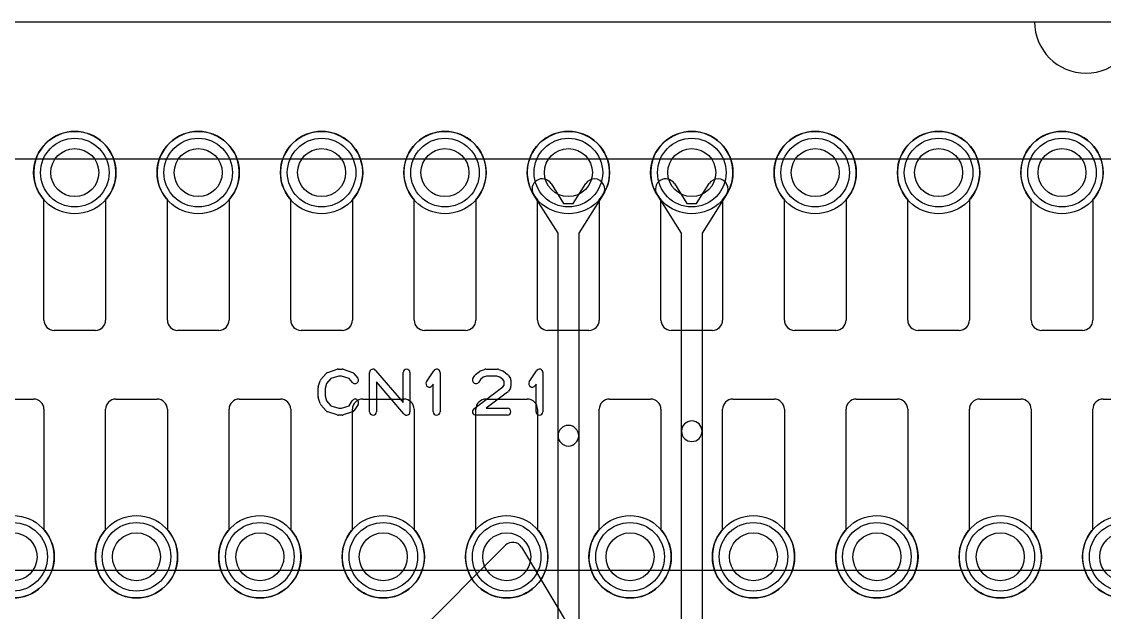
# Model space of a CAD drawing. Extents: x 0 to 20.5, y -0.9 to 20.
# Drawn here: x 6.91 to 14.81, y 15.7 to 20 of the extents above; entities that cross this region are included whole.
import ezdxf

# ---------------------------------------------------------------- set-up
doc = ezdxf.new("R2010")
doc.units = 0
for name, color, linetype in [('Hole', 1, 'CONTINUOUS'), ('L1', 3, 'CONTINUOUS'), ('L3', 3, 'CONTINUOUS'), ('L4', 3, 'CONTINUOUS'), ('Outline', 7, 'CONTINUOUS'), ('PartsArea-A', 111, 'CONTINUOUS'), ('PartsArea-B', 111, 'CONTINUOUS'), ('PartsSilk-A', 221, 'CONTINUOUS'), ('Resist-A', 2, 'CONTINUOUS'), ('Resist-B', 2, 'CONTINUOUS')]:
    doc.layers.add(name, color=color, linetype=linetype)

msp = doc.modelspace()

# ---------------------------------------------------------------- linework, layer by layer
at = {"layer": 'Hole'}
for centre in [(7.3, 18.9), (8.2, 18.9), (9.1, 18.9), (10, 18.9), (10.9, 18.9), (11.8, 18.9), (12.7, 18.9), (13.6, 18.9), (14.5, 18.9), (6.85, 16.1), (7.75, 16.1), (8.65, 16.1), (9.55, 16.1), (10.45, 16.1), (11.35, 16.1), (12.25, 16.1), (13.15, 16.1), (14.05, 16.1), (14.95, 16.1)]:
    msp.add_circle(centre, 0.175, dxfattribs=at)
at = {"layer": 'L1'}
for p, q in [((7.075, 17.825), (7.075, 18.70157)), ((7.525, 18.70157), (7.525, 17.825)), ((7.975, 17.825), (7.975, 18.70157)), ((8.425, 18.70157), (8.425, 17.825)), ((8.875, 17.825), (8.875, 18.70157)), ((9.325, 18.70157), (9.325, 17.825)), ((9.775, 17.825), (9.775, 18.70157)), ((10.225, 18.70157), (10.225, 17.825)), ((10.675, 17.825), (10.675, 18.70157)), ((11.125, 18.70157), (11.125, 17.825)), ((11.575, 17.825), (11.575, 18.70157)), ((12.025, 18.70157), (12.025, 17.825)), ((12.475, 17.825), (12.475, 18.70157)), ((12.925, 18.70157), (12.925, 17.825)), ((13.375, 17.825), (13.375, 18.70157)), ((13.825, 18.70157), (13.825, 17.825)), ((14.275, 17.825), (14.275, 18.70157)), ((14.725, 18.70157), (14.725, 17.825)), ((7.45, 17.75), (7.15, 17.75)), ((8.35, 17.75), (8.05, 17.75)), ((9.25, 17.75), (8.95, 17.75)), ((10.15, 17.75), (9.85, 17.75)), ((11.05, 17.75), (10.75, 17.75)), ((11.95, 17.75), (11.65, 17.75)), ((12.85, 17.75), (12.55, 17.75)), ((13.75, 17.75), (13.45, 17.75)), ((14.65, 17.75), (14.35, 17.75)), ((6.7, 17.25), (7, 17.25)), ((7.6, 17.25), (7.9, 17.25)), ((8.5, 17.25), (8.8, 17.25)), ((9.4, 17.25), (9.7, 17.25)), ((10.3, 17.25), (10.6, 17.25)), ((11.2, 17.25), (11.5, 17.25)), ((12.1, 17.25), (12.4, 17.25)), ((13, 17.25), (13.3, 17.25)), ((13.9, 17.25), (14.2, 17.25)), ((14.8, 17.25), (15.1, 17.25)), ((7.075, 17.175), (7.075, 16.29843)), ((7.525, 16.29843), (7.525, 17.175)), ((7.975, 17.175), (7.975, 16.29843)), ((8.425, 16.29843), (8.425, 17.175)), ((8.875, 17.175), (8.875, 16.29843)), ((9.325, 16.29843), (9.325, 17.175)), ((9.775, 17.175), (9.775, 16.29843)), ((10.225, 16.29843), (10.225, 17.175)), ((10.675, 17.175), (10.675, 16.29843)), ((11.125, 16.29843), (11.125, 17.175)), ((11.575, 17.175), (11.575, 16.29843)), ((12.025, 16.29843), (12.025, 17.175)), ((12.475, 17.175), (12.475, 16.29843)), ((12.925, 16.29843), (12.925, 17.175)), ((13.375, 17.175), (13.375, 16.29843)), ((13.825, 16.29843), (13.825, 17.175)), ((14.275, 17.175), (14.275, 16.29843)), ((14.725, 16.29843), (14.725, 17.175))]:
    msp.add_line(p, q, dxfattribs=at)
for centre in [(7.3, 18.9), (8.2, 18.9), (9.1, 18.9), (10, 18.9), (10.9, 18.9), (11.8, 18.9), (12.7, 18.9), (13.6, 18.9), (14.5, 18.9), (6.85, 16.1), (7.75, 16.1), (8.65, 16.1), (9.55, 16.1), (10.45, 16.1), (11.35, 16.1), (12.25, 16.1), (13.15, 16.1), (14.05, 16.1), (14.95, 16.1)]:
    msp.add_circle(centre, 0.3, dxfattribs=at)
for centre, radius, start, end in [((7.3, 18.9), 0.3, -41.409429, -138.590571), ((8.2, 18.9), 0.3, -41.409429, -138.590571), ((9.1, 18.9), 0.3, -41.409429, -138.590571), ((10, 18.9), 0.3, -41.409429, -138.590571), ((10.9, 18.9), 0.3, -41.409429, -138.590571), ((11.8, 18.9), 0.3, -41.409429, -138.590571), ((12.7, 18.9), 0.3, -41.409429, -138.590571), ((13.6, 18.9), 0.3, -41.409429, -138.590571), ((14.5, 18.9), 0.3, -41.409429, -138.590571), ((7.15, 17.825), 0.075, 180, -90), ((7.45, 17.825), 0.075, -90, 0), ((8.05, 17.825), 0.075, 180, -90), ((8.35, 17.825), 0.075, -90, 0), ((8.95, 17.825), 0.075, 180, -90), ((9.25, 17.825), 0.075, -90, 0), ((9.85, 17.825), 0.075, 180, -90), ((10.15, 17.825), 0.075, -90, 0), ((10.75, 17.825), 0.075, 180, -90), ((11.05, 17.825), 0.075, -90, 0), ((11.65, 17.825), 0.075, 180, -90), ((11.95, 17.825), 0.075, -90, 0), ((12.55, 17.825), 0.075, 180, -90), ((12.85, 17.825), 0.075, -90, 0), ((13.45, 17.825), 0.075, 180, -90), ((13.75, 17.825), 0.075, -90, 0), ((14.35, 17.825), 0.075, 180, -90), ((14.65, 17.825), 0.075, -90, 0), ((7, 17.175), 0.075, 0, 90), ((7.6, 17.175), 0.075, 90, 180), ((7.9, 17.175), 0.075, 0, 90), ((8.5, 17.175), 0.075, 90, 180), ((8.8, 17.175), 0.075, 0, 90), ((9.4, 17.175), 0.075, 90, 180), ((9.7, 17.175), 0.075, 0, 90), ((10.3, 17.175), 0.075, 90, 180), ((10.6, 17.175), 0.075, 0, 90), ((11.2, 17.175), 0.075, 90, 180), ((11.5, 17.175), 0.075, 0, 90), ((12.1, 17.175), 0.075, 90, 180), ((12.4, 17.175), 0.075, 0, 90), ((13, 17.175), 0.075, 90, 180), ((13.3, 17.175), 0.075, 0, 90), ((13.9, 17.175), 0.075, 90, 180), ((14.2, 17.175), 0.075, 0, 90), ((14.8, 17.175), 0.075, 90, 180), ((6.85, 16.1), 0.3, 138.590571, 41.409429), ((7.75, 16.1), 0.3, 138.590571, 41.409429), ((8.65, 16.1), 0.3, 138.590571, 41.409429), ((9.55, 16.1), 0.3, 138.590571, 41.409429), ((10.45, 16.1), 0.3, 138.590571, 41.409429), ((11.35, 16.1), 0.3, 138.590571, 41.409429), ((12.25, 16.1), 0.3, 138.590571, 41.409429), ((13.15, 16.1), 0.3, 138.590571, 41.409429), ((14.05, 16.1), 0.3, 138.590571, 41.409429), ((14.95, 16.1), 0.3, 138.590571, 41.409429)]:
    msp.add_arc(centre, radius, start, end, dxfattribs=at)
at = {"layer": 'L3'}
for p, q in [((10.77335, 18.81964), (10.86495, 18.67526)), ((10.93505, 18.67526), (11.02665, 18.81964)), ((11.67335, 18.81964), (11.76495, 18.67526)), ((11.83505, 18.67526), (11.92665, 18.81964)), ((10.825, 18.45822), (10.64669, 18.73928)), ((11.15331, 18.73928), (10.975, 18.45822)), ((11.725, 18.45822), (11.54669, 18.73928)), ((12.05331, 18.73928), (11.875, 18.45822)), ((10.86495, 18.67526), (10.93505, 18.67526)), ((11.76495, 18.67526), (11.83505, 18.67526)), ((10.825, 16.9825), (10.825, 18.45822)), ((10.975, 18.45822), (10.975, 16.9825)), ((11.725, 17.015), (11.725, 18.45822)), ((11.875, 18.45822), (11.875, 17.015)), ((10.825, 15.485), (10.825, 16.9825)), ((10.975, 16.9825), (10.975, 15.485)), ((11.725, 15.55), (11.725, 17.015)), ((11.875, 17.015), (11.875, 15.55))]:
    msp.add_line(p, q, dxfattribs=at)
for centre in [(10.9, 18.9), (11.8, 18.9)]:
    msp.add_circle(centre, 0.3, dxfattribs=at)
for centre, start, end in [((10.71002, 18.77946), 32.393266, -147.607741), ((11.08998, 18.77946), -32.393266, 147.607741), ((11.61002, 18.77946), 32.393266, -147.607741), ((11.98998, 18.77946), -32.393266, 147.607741), ((10.9, 16.9825), 0, 180), ((11.8, 17.015), 0, 180), ((10.9, 16.9825), 180, 0), ((11.8, 17.015), 180, 0)]:
    msp.add_arc(centre, 0.075, start, end, dxfattribs=at)
at = {"layer": 'L4'}
for p, q in [((7.075, 17.825), (7.075, 18.70157)), ((7.525, 18.70157), (7.525, 17.825)), ((7.975, 17.825), (7.975, 18.70157)), ((8.425, 18.70157), (8.425, 17.825)), ((8.875, 17.825), (8.875, 18.70157)), ((9.325, 18.70157), (9.325, 17.825)), ((9.775, 17.825), (9.775, 18.70157)), ((10.225, 18.70157), (10.225, 17.825)), ((10.675, 17.825), (10.675, 18.70157)), ((11.125, 18.70157), (11.125, 17.825)), ((11.575, 17.825), (11.575, 18.70157)), ((12.025, 18.70157), (12.025, 17.825)), ((12.475, 17.825), (12.475, 18.70157)), ((12.925, 18.70157), (12.925, 17.825)), ((13.375, 17.825), (13.375, 18.70157)), ((13.825, 18.70157), (13.825, 17.825)), ((14.275, 17.825), (14.275, 18.70157)), ((14.725, 18.70157), (14.725, 17.825)), ((7.45, 17.75), (7.15, 17.75)), ((8.35, 17.75), (8.05, 17.75)), ((9.25, 17.75), (8.95, 17.75)), ((10.15, 17.75), (9.85, 17.75)), ((11.05, 17.75), (10.75, 17.75)), ((11.95, 17.75), (11.65, 17.75)), ((12.85, 17.75), (12.55, 17.75)), ((13.75, 17.75), (13.45, 17.75)), ((14.65, 17.75), (14.35, 17.75)), ((6.7, 17.25), (7, 17.25)), ((7.6, 17.25), (7.9, 17.25)), ((8.5, 17.25), (8.8, 17.25)), ((9.4, 17.25), (9.7, 17.25)), ((10.3, 17.25), (10.6, 17.25)), ((11.2, 17.25), (11.5, 17.25)), ((12.1, 17.25), (12.4, 17.25)), ((13, 17.25), (13.3, 17.25)), ((13.9, 17.25), (14.2, 17.25)), ((14.8, 17.25), (15.1, 17.25)), ((7.075, 17.175), (7.075, 16.29843)), ((7.525, 16.29843), (7.525, 17.175)), ((7.975, 17.175), (7.975, 16.29843)), ((8.425, 16.29843), (8.425, 17.175)), ((8.875, 17.175), (8.875, 16.29843)), ((9.325, 16.29843), (9.325, 17.175)), ((9.775, 17.175), (9.775, 16.29843)), ((10.225, 16.29843), (10.225, 17.175)), ((10.675, 17.175), (10.675, 16.29843)), ((11.125, 16.29843), (11.125, 17.175)), ((11.575, 17.175), (11.575, 16.29843)), ((12.025, 16.29843), (12.025, 17.175)), ((12.475, 17.175), (12.475, 16.29843)), ((12.925, 16.29843), (12.925, 17.175)), ((13.375, 17.175), (13.375, 16.29843)), ((13.825, 16.29843), (13.825, 17.175)), ((14.275, 17.175), (14.275, 16.29843)), ((14.725, 16.29843), (14.725, 17.175))]:
    msp.add_line(p, q, dxfattribs=at)
for centre in [(7.3, 18.9), (8.2, 18.9), (9.1, 18.9), (10, 18.9), (10.9, 18.9), (11.8, 18.9), (12.7, 18.9), (13.6, 18.9), (14.5, 18.9), (6.85, 16.1), (7.75, 16.1), (8.65, 16.1), (9.55, 16.1), (10.45, 16.1), (11.35, 16.1), (12.25, 16.1), (13.15, 16.1), (14.05, 16.1), (14.95, 16.1)]:
    msp.add_circle(centre, 0.3, dxfattribs=at)
for centre, radius, start, end in [((7.3, 18.9), 0.3, -41.409429, -138.590571), ((8.2, 18.9), 0.3, -41.409429, -138.590571), ((9.1, 18.9), 0.3, -41.409429, -138.590571), ((10, 18.9), 0.3, -41.409429, -138.590571), ((10.9, 18.9), 0.3, -41.409429, -138.590571), ((11.8, 18.9), 0.3, -41.409429, -138.590571), ((12.7, 18.9), 0.3, -41.409429, -138.590571), ((13.6, 18.9), 0.3, -41.409429, -138.590571), ((14.5, 18.9), 0.3, -41.409429, -138.590571), ((7.15, 17.825), 0.075, 180, -90), ((7.45, 17.825), 0.075, -90, 0), ((8.05, 17.825), 0.075, 180, -90), ((8.35, 17.825), 0.075, -90, 0), ((8.95, 17.825), 0.075, 180, -90), ((9.25, 17.825), 0.075, -90, 0), ((9.85, 17.825), 0.075, 180, -90), ((10.15, 17.825), 0.075, -90, 0), ((10.75, 17.825), 0.075, 180, -90), ((11.05, 17.825), 0.075, -90, 0), ((11.65, 17.825), 0.075, 180, -90), ((11.95, 17.825), 0.075, -90, 0), ((12.55, 17.825), 0.075, 180, -90), ((12.85, 17.825), 0.075, -90, 0), ((13.45, 17.825), 0.075, 180, -90), ((13.75, 17.825), 0.075, -90, 0), ((14.35, 17.825), 0.075, 180, -90), ((14.65, 17.825), 0.075, -90, 0), ((7, 17.175), 0.075, 0, 90), ((7.6, 17.175), 0.075, 90, 180), ((7.9, 17.175), 0.075, 0, 90), ((8.5, 17.175), 0.075, 90, 180), ((8.8, 17.175), 0.075, 0, 90), ((9.4, 17.175), 0.075, 90, 180), ((9.7, 17.175), 0.075, 0, 90), ((10.3, 17.175), 0.075, 90, 180), ((10.6, 17.175), 0.075, 0, 90), ((11.2, 17.175), 0.075, 90, 180), ((11.5, 17.175), 0.075, 0, 90), ((12.1, 17.175), 0.075, 90, 180), ((12.4, 17.175), 0.075, 0, 90), ((13, 17.175), 0.075, 90, 180), ((13.3, 17.175), 0.075, 0, 90), ((13.9, 17.175), 0.075, 90, 180), ((14.2, 17.175), 0.075, 0, 90), ((14.8, 17.175), 0.075, 90, 180), ((6.85, 16.1), 0.3, 138.590571, 41.409429), ((7.75, 16.1), 0.3, 138.590571, 41.409429), ((8.65, 16.1), 0.3, 138.590571, 41.409429), ((9.55, 16.1), 0.3, 138.590571, 41.409429), ((10.45, 16.1), 0.3, 138.590571, 41.409429), ((11.35, 16.1), 0.3, 138.590571, 41.409429), ((12.25, 16.1), 0.3, 138.590571, 41.409429), ((13.15, 16.1), 0.3, 138.590571, 41.409429), ((14.05, 16.1), 0.3, 138.590571, 41.409429), ((14.95, 16.1), 0.3, 138.590571, 41.409429)]:
    msp.add_arc(centre, radius, start, end, dxfattribs=at)
at = {"layer": 'Outline'}
msp.add_line((5.7, 20), (14.3, 20), dxfattribs=at)
msp.add_arc((14.675, 20), 0.375, 180, 0, dxfattribs=at)
at = {"layer": 'PartsArea-A'}
msp.add_line((1, 20), (19, 20), dxfattribs=at)
at = {"layer": 'PartsArea-B'}
msp.add_line((1, 20), (19, 20), dxfattribs=at)
at = {"layer": 'PartsSilk-A'}
for p, q in [((9.14516, 17.44418), (9.2146, 17.4664)), ((9.22222, 17.46759), (9.25, 17.46759)), ((9.2579, 17.46631), (9.32457, 17.44409)), ((9.49398, 17.45886), (9.69444, 17.22499)), ((9.86513, 17.3747), (9.91791, 17.45618)), ((10.25813, 17.45497), (10.28868, 17.46608)), ((10.29722, 17.46759), (10.38333, 17.46759)), ((10.39261, 17.4658), (10.42039, 17.45469)), ((10.42581, 17.4517), (10.45637, 17.42948)), ((10.61513, 17.3747), (10.66791, 17.45618)), ((9.07614, 17.33894), (9.09003, 17.38339)), ((9.09508, 17.39239), (9.13397, 17.43683)), ((9.16702, 17.39868), (9.13618, 17.36344)), ((9.22612, 17.41759), (9.16702, 17.39868)), ((9.24594, 17.41759), (9.22612, 17.41759)), ((9.30202, 17.3989), (9.24594, 17.41759)), ((9.32523, 17.37104), (9.30202, 17.3989)), ((9.33588, 17.43637), (9.36365, 17.40304)), ((9.45, 17.15741), (9.45, 17.44259)), ((9.70046, 17.14114), (9.5, 17.37501)), ((9.5, 17.37501), (9.5, 17.15741)), ((9.69444, 17.22499), (9.69444, 17.44259)), ((9.74444, 17.44259), (9.74444, 17.15741)), ((9.96389, 17.44259), (9.96389, 17.15741)), ((10.2038, 17.40029), (10.21769, 17.42251)), ((10.22327, 17.42878), (10.25105, 17.451)), ((10.25783, 17.3924), (10.2462, 17.37379)), ((10.27908, 17.40939), (10.25783, 17.3924)), ((10.30162, 17.41759), (10.27908, 17.40939)), ((10.37852, 17.41759), (10.30162, 17.41759)), ((10.39893, 17.40943), (10.37852, 17.41759)), ((10.42304, 17.39189), (10.39893, 17.40943)), ((10.43056, 17.37987), (10.42304, 17.39189)), ((10.43056, 17.34976), (10.43056, 17.37987)), ((10.46287, 17.42251), (10.47676, 17.40029)), ((10.48056, 17.38704), (10.48056, 17.34259)), ((10.71389, 17.44259), (10.71389, 17.15741)), ((9.075, 17.26852), (9.075, 17.33148)), ((9.13618, 17.36344), (9.125, 17.32766)), ((9.125, 17.32766), (9.125, 17.27234)), ((9.91389, 17.35801), (9.90709, 17.34752)), ((9.91389, 17.15741), (9.91389, 17.35801)), ((10.20997, 17.17739), (10.42293, 17.33756)), ((10.4567, 17.30039), (10.29983, 17.18241)), ((10.42293, 17.33756), (10.43056, 17.34976)), ((10.47676, 17.32934), (10.46287, 17.30712)), ((10.66389, 17.35801), (10.65709, 17.34752)), ((10.66389, 17.15741), (10.66389, 17.35801)), ((9.09003, 17.21661), (9.07614, 17.26106)), ((9.125, 17.27234), (9.13618, 17.23656)), ((9.13618, 17.23656), (9.16702, 17.20132)), ((9.30023, 17.2005), (9.32324, 17.23732)), ((9.13397, 17.16317), (9.09508, 17.20761)), ((9.2146, 17.1336), (9.14516, 17.15582)), ((9.16702, 17.20132), (9.22612, 17.18241)), ((9.22612, 17.18241), (9.24594, 17.18241)), ((9.24594, 17.18241), (9.30023, 17.2005)), ((9.32457, 17.15591), (9.2579, 17.13369)), ((9.36564, 17.21082), (9.33787, 17.16638)), ((10.29983, 17.18241), (10.45556, 17.18241)), ((9.25, 17.13241), (9.22222, 17.13241)), ((10.45556, 17.13241), (10.225, 17.13241)), ((9.51627, 15.25891), (10.44109, 16.18373)), ((10.55843, 16.16928), (11.94565, 13.85725))]:
    msp.add_line(p, q, dxfattribs=at)
for centre, radius, start, end in [((9.22222, 17.44259), 0.025, 90, 107.746418), ((9.25, 17.44259), 0.025, 71.579545, 90), ((9.475, 17.44259), 0.025, 40.603781, 180), ((9.71944, 17.44259), 0.025, 0, 180), ((9.93889, 17.44259), 0.025, 0, 147.066193), ((10.26667, 17.43148), 0.025, 109.97919, 128.654777), ((10.29722, 17.44259), 0.025, 90, 109.984612), ((10.38333, 17.44259), 0.025, 68.207103, 90), ((10.41111, 17.43148), 0.025, 53.982737, 68.202147), ((10.68889, 17.44259), 0.025, 0, 147.066193), ((9.11389, 17.37593), 0.025, 138.811918, 162.637772), ((9.15278, 17.42037), 0.025, 107.746418, 138.811918), ((9.31667, 17.42037), 0.025, 39.790899, 71.579545), ((9.34444, 17.38704), 0.025, -140.209101, 39.800498), ((9.88611, 17.36111), 0.025, 147.066457, -32.933807), ((10.225, 17.38704), 0.025, 147.994617, -32.010019), ((10.23889, 17.40926), 0.025, 128.666967, 147.989981), ((10.44167, 17.40926), 0.025, 32.005383, 53.979316), ((10.45556, 17.38704), 0.025, 0, 32.010019), ((10.63611, 17.36111), 0.025, 147.066457, -32.933807), ((9.1, 17.33148), 0.025, 162.637772, 180), ((10.44167, 17.32037), 0.025, -53.047603, -32.010019), ((10.45556, 17.34259), 0.025, -32.005383, 0), ((9.1, 17.26852), 0.025, 180, -162.637772), ((9.11389, 17.22407), 0.025, -162.637772, -138.811918), ((9.34444, 17.22407), 0.025, -32.005383, 147.999253), ((9.15278, 17.17963), 0.025, -138.811918, -107.746418), ((9.31667, 17.17963), 0.025, -71.579545, -32.005383), ((9.475, 17.15741), 0.025, 180, 0), ((9.71944, 17.15741), 0.025, -139.396219, 0), ((9.93889, 17.15741), 0.025, 180, 0), ((10.225, 17.15741), 0.025, 126.952397, -90), ((10.45556, 17.15741), 0.025, -90, 90), ((10.68889, 17.15741), 0.025, 180, 0), ((9.22222, 17.15741), 0.025, -107.746418, -90), ((9.25, 17.15741), 0.025, -90, -71.579545), ((10.49412, 16.1307), 0.075, 30.959826, 135)]:
    msp.add_arc(centre, radius, start, end, dxfattribs=at)
at = {"layer": 'Resist-A'}
for p, q in [((3.075, 19), (16.925, 19)), ((16.925, 16), (3.075, 16))]:
    msp.add_line(p, q, dxfattribs=at)
for centre in [(7.3, 18.9), (8.2, 18.9), (9.1, 18.9), (10, 18.9), (10.9, 18.9), (11.8, 18.9), (12.7, 18.9), (13.6, 18.9), (14.5, 18.9), (6.85, 16.1), (7.75, 16.1), (8.65, 16.1), (9.55, 16.1), (10.45, 16.1), (11.35, 16.1), (12.25, 16.1), (13.15, 16.1), (14.05, 16.1), (14.95, 16.1)]:
    msp.add_circle(centre, 0.25, dxfattribs=at)
at = {"layer": 'Resist-B'}
for p, q in [((3.075, 19), (16.925, 19)), ((16.925, 16), (3.075, 16))]:
    msp.add_line(p, q, dxfattribs=at)
for centre in [(7.3, 18.9), (8.2, 18.9), (9.1, 18.9), (10, 18.9), (10.9, 18.9), (11.8, 18.9), (12.7, 18.9), (13.6, 18.9), (14.5, 18.9), (6.85, 16.1), (7.75, 16.1), (8.65, 16.1), (9.55, 16.1), (10.45, 16.1), (11.35, 16.1), (12.25, 16.1), (13.15, 16.1), (14.05, 16.1), (14.95, 16.1)]:
    msp.add_circle(centre, 0.25, dxfattribs=at)

doc.saveas('drawing.dxf')
